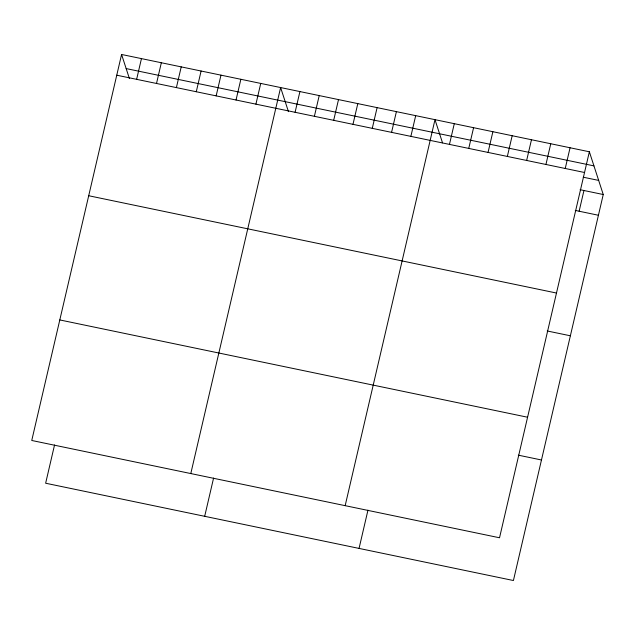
<?xml version="1.0" encoding="UTF-8"?>
<svg xmlns="http://www.w3.org/2000/svg" width="635" height="635" viewBox="0 0 635 635"><rect width="100%" height="100%" fill="white"/><g stroke="black" fill="none" stroke-linecap="round" stroke-linejoin="round"><path stroke-width="0.95" d="M121.579 54.475L31.75 440.476L499.531 537.774L589.359 151.773L121.579 54.475L129.405 78.573M136.636 79.335L141.454 58.611M54.546 444.96L45.641 483.227L513.421 580.525L603.25 194.524L589.359 151.773M156.512 83.471L161.338 62.746M176.395 87.606L181.221 66.881M196.278 91.742L201.097 71.017M216.154 95.877L220.98 75.152M236.037 100.012L240.863 79.288M255.921 104.148L260.739 83.423M190.794 473.559L280.622 87.559L288.457 111.657M295.092 112.292L299.918 91.567M204.684 516.311L213.59 478.044M314.388 116.308L319.214 95.583M333.685 120.325L338.511 99.592M352.981 124.333L357.807 103.608M372.277 128.349L377.103 107.625M391.573 132.366L396.399 111.633M410.869 136.374L415.695 115.649M345.162 505.666L434.991 119.666L442.524 142.859M449.461 144.407L454.287 123.674M359.053 548.418L367.959 510.151M468.757 148.415L473.583 127.691M488.053 152.432L492.879 131.707M507.349 156.44L512.175 135.715M526.645 160.457L531.471 139.732M545.941 164.473L550.767 143.74M565.237 168.481L570.063 147.757M579.128 211.233L583.954 190.508M126.159 68.58L593.939 165.878M116.753 75.2L584.533 172.498M583.232 177.205L598.662 180.411M580.096 189.706L603.25 194.524M575.27 210.431L598.424 215.249M88.702 195.739L556.482 293.037M547.219 330.978L570.373 335.788M59.801 319.937L527.582 417.235M518.319 455.168L541.472 459.986"/></g></svg>
